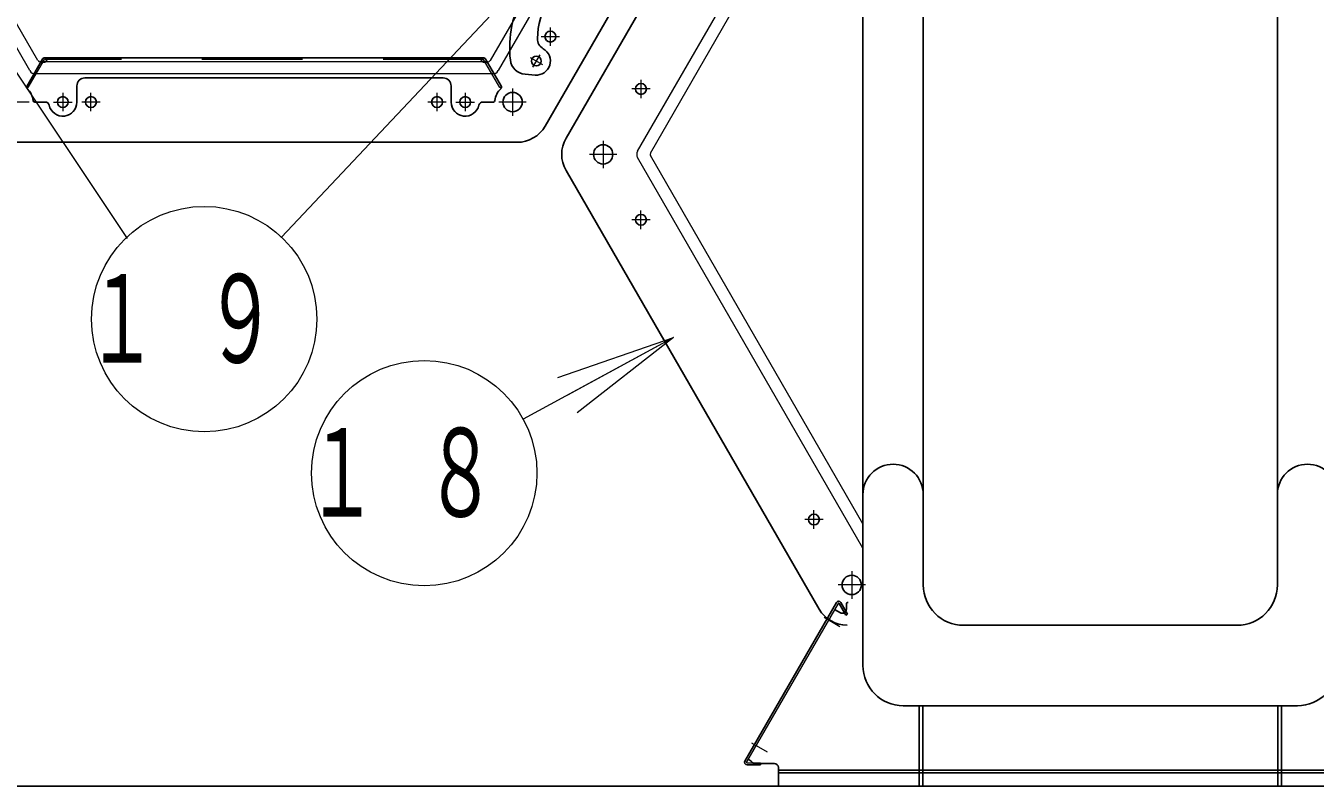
# Model space of a CAD drawing. Units: millimetres on the paper, scale 1:50. Extents: x -385 to 840, y 0 to 267.
# Drawn here: x 109.95 to 141.99, y 167.1 to 186 of the extents above; entities that cross this region are included whole.
import ezdxf

# ---------------------------------------------------------------- set-up
doc = ezdxf.new("R2010")
doc.units = ezdxf.units.MM
doc.linetypes.add('USER1', pattern=[4.5, 2.5, -2])
doc.linetypes.add('USER2', pattern=[6, 3, -1, 1, -1])
doc.layers.add('1_50', color=7, linetype='Continuous', lineweight=25)
doc.styles.add('ＭＳ ゴシック', font='')
doc.styles.get('ＭＳ ゴシック').set_extended_font_data('MS Gothic')

msp = doc.modelspace()

# ---------------------------------------------------------------- linework, layer by layer
at = {"layer": '1_50', "color": 21}
for p, q in [((130.751, 202.354), (130.751, 170.104)), ((132.251, 172.104), (132.251, 202.354)), ((141.051, 172.104), (141.051, 202.354)), ((133.251, 171.104), (136.651, 171.104)), ((140.051, 171.104), (136.651, 171.104)), ((131.751, 169.104), (141.551, 169.104))]:
    msp.add_line(p, q, dxfattribs=at)
at = {"layer": '1_50', "color": 131, "lineweight": 13}
for p, q in [((110.047, 184.884), (104.365, 194.724)), ((110.249, 185.134), (104.683, 194.774)), ((127.05, 194.774), (121.484, 185.134)), ((127.367, 194.724), (121.686, 184.884)), ((125.15, 182.884), (130.751, 192.585)), ((125.468, 182.834), (130.751, 191.985)), ((121.432, 185.104), (110.301, 185.104)), ((121.547, 184.804), (110.185, 184.804)), ((130.751, 173.023), (125.15, 182.724)), ((130.751, 173.623), (125.468, 182.774))]:
    msp.add_line(p, q, dxfattribs=at)
at = {"layer": '1_50', "color": 131}
for p, q in [((129.145, 194.404), (122.852, 183.504)), ((123.372, 183.204), (129.665, 194.104)), ((109.573, 183.104), (122.159, 183.104)), ((129.665, 171.504), (123.372, 182.404)), ((132.151, 169.104), (132.151, 167.104)), ((132.241, 169.104), (132.241, 167.104)), ((141.061, 169.104), (141.061, 167.104)), ((141.151, 169.104), (141.151, 167.104))]:
    msp.add_line(p, q, dxfattribs=at)
at = {"layer": '1_50', "lineweight": 13}
for p, q in [((106.637, 189.427), (112.468, 180.716)), ((124.585, 189.539), (116.302, 180.749)), ((126.045, 178.255), (122.308, 176.222)), ((123.17, 177.261), (126.045, 178.255)), ((126.045, 178.255), (123.409, 176.821)), ((126.045, 178.255), (123.648, 176.382))]:
    msp.add_line(p, q, dxfattribs=at)
at = {"layer": '1_50', "color": 2, "linetype": 'USER2', "lineweight": 13}
for p, q in [((122.983, 185.5), (122.983, 185.96)), ((122.753, 185.73), (123.213, 185.73)), ((125.234, 184.66), (125.234, 184.2)), ((110.866, 184.334), (110.866, 183.874)), ((110.866, 184.334), (110.866, 183.874)), ((111.566, 183.874), (111.566, 184.334)), ((120.166, 183.874), (120.166, 184.334)), ((120.866, 184.334), (120.866, 183.874)), ((120.866, 184.334), (120.866, 183.874)), ((125.464, 184.43), (125.004, 184.43)), ((110.636, 184.104), (111.096, 184.104)), ((110.636, 184.104), (111.096, 184.104)), ((111.796, 184.104), (111.336, 184.104)), ((120.396, 184.104), (119.936, 184.104)), ((120.636, 184.104), (121.096, 184.104)), ((120.636, 184.104), (121.096, 184.104)), ((125.234, 180.948), (125.234, 181.408)), ((125.464, 181.178), (125.004, 181.178)), ((129.764, 173.73), (129.304, 173.73)), ((129.534, 173.5), (129.534, 173.96)), ((129.784, 171.302), (130.175, 171.076)), ((127.984, 168.184), (128.375, 167.958))]:
    msp.add_line(p, q, dxfattribs=at)
at = {"layer": '1_50', "color": 190, "linetype": 'USER2', "lineweight": 13}
for p, q in [((122.723, 185.28), (122.543, 184.968)), ((122.477, 185.214), (122.789, 185.034))]:
    msp.add_line(p, q, dxfattribs=at)
at = {"layer": '1_50', "color": 190}
for p, q in [((109.968, 184.488), (110.37, 185.184)), ((109.968, 184.488), (110.37, 185.184)), ((110.408, 185.098), (110.343, 185.098)), ((110.408, 185.098), (110.343, 185.098)), ((121.328, 185.204), (110.405, 185.204)), ((121.328, 185.204), (110.405, 185.204)), ((110.468, 185.158), (110.468, 185.204)), ((110.468, 185.158), (110.468, 185.204)), ((121.265, 185.158), (121.265, 185.204)), ((121.265, 185.158), (121.265, 185.204)), ((121.325, 185.098), (121.389, 185.098)), ((121.325, 185.098), (121.389, 185.098)), ((121.765, 184.488), (121.363, 185.184)), ((121.765, 184.488), (121.363, 185.184)), ((120.316, 184.704), (111.416, 184.704)), ((120.316, 184.704), (111.416, 184.704)), ((111.216, 184.104), (111.216, 184.504)), ((111.216, 184.104), (111.216, 184.504)), ((120.516, 184.104), (120.516, 184.504)), ((120.516, 184.104), (120.516, 184.504)), ((110.167, 184.104), (110.428, 184.104)), ((110.167, 184.104), (110.428, 184.104)), ((121.566, 184.104), (121.305, 184.104)), ((121.566, 184.104), (121.305, 184.104))]:
    msp.add_line(p, q, dxfattribs=at)
at = {"layer": '1_50', "color": 190, "linetype": 'USER1', "lineweight": 13}
for p, q in [((110.008, 184.465), (110.408, 185.158)), ((110.008, 184.465), (110.408, 185.158)), ((121.325, 185.158), (110.408, 185.158)), ((121.325, 185.158), (110.408, 185.158)), ((121.725, 184.465), (121.325, 185.158)), ((121.725, 184.465), (121.325, 185.158)), ((110.008, 184.465), (109.968, 184.488)), ((110.008, 184.465), (109.968, 184.488)), ((121.725, 184.465), (121.764, 184.488)), ((121.725, 184.465), (121.764, 184.488))]:
    msp.add_line(p, q, dxfattribs=at)
at = {"layer": '1_50', "color": 70}
msp.add_line((122.605, 184.775), (122.355, 184.795), dxfattribs=at)
at = {"layer": '1_50', "linetype": 'USER2', "lineweight": 13}
for p, q in [((122.044, 184.444), (122.044, 183.764)), ((110.029, 184.104), (109.349, 184.104)), ((122.384, 184.104), (121.704, 184.104)), ((124.296, 183.144), (124.296, 182.464)), ((124.636, 182.804), (123.956, 182.804)), ((130.473, 172.444), (130.473, 171.764)), ((130.813, 172.104), (130.133, 172.104))]:
    msp.add_line(p, q, dxfattribs=at)
at = {"layer": '1_50', "color": 2}
for p, q in [((130.096, 171.671), (127.82, 167.729)), ((130.19, 171.414), (130.048, 171.496)), ((130.16, 171.648), (130.328, 171.357)), ((130.2, 171.671), (130.368, 171.38)), ((130.34, 171.5), (130.34, 171.633)), ((130.328, 171.357), (130.368, 171.38)), ((127.872, 167.639), (128.208, 167.639)), ((127.951, 167.741), (127.898, 167.772)), ((128.551, 167.668), (128.024, 167.668)), ((128.651, 167.104), (128.651, 167.568)), ((128.651, 167.504), (144.651, 167.504)), ((128.651, 167.44), (144.651, 167.44)), ((144.651, 167.104), (128.651, 167.104))]:
    msp.add_line(p, q, dxfattribs=at)
at = {"layer": '1_50', "color": 2, "lineweight": 13}
msp.add_line((130.136, 171.648), (127.86, 167.706), dxfattribs=at)
at = {"layer": '1_50', "color": 2, "linetype": 'USER1', "lineweight": 13}
for p, q in [((127.872, 167.685), (128.208, 167.685)), ((128.208, 167.685), (128.208, 167.639))]:
    msp.add_line(p, q, dxfattribs=at)
at = {"layer": '1_50'}
msp.add_line((53.368, 167.104), (238.466, 167.104), dxfattribs=at)
at = {"layer": '1_50', "color": 2}
for centre in [(122.983, 185.73), (125.234, 184.43), (110.866, 184.104), (110.866, 184.104), (111.566, 184.104), (120.166, 184.104), (120.866, 184.104), (120.866, 184.104), (125.234, 181.178), (129.534, 173.73)]:
    msp.add_circle(centre, 0.135, dxfattribs=at)
at = {"layer": '1_50', "color": 190}
msp.add_circle((122.633, 185.124), 0.12, dxfattribs=at)
at = {"layer": '1_50', "color": 131}
for centre in [(122.044, 184.104), (124.296, 182.804), (130.473, 172.104)]:
    msp.add_circle(centre, 0.24, dxfattribs=at)
at = {"layer": '1_50', "lineweight": 13}
for centre in [(114.381, 178.711), (119.849, 174.884)]:
    msp.add_circle(centre, 2.8, dxfattribs=at)
at = {"layer": '1_50', "color": 70}
for centre, radius, start, end in [((124.685, 185.453), 2.713, 150, 186.4445), ((124.662, 185.639), 2, 150, 178.6944), ((122.953, 185.678), 0.29, 178.6944, 240), ((122.633, 185.124), 0.35, 265.4509, 60), ((122.387, 185.194), 0.4, 186.4445, 265.4509)]:
    msp.add_arc(centre, radius, start, end, dxfattribs=at)
at = {"layer": '1_50', "color": 131, "lineweight": 13}
for centre, radius, start, end in [((110.301, 185.164), 0.06, 210, 270), ((121.432, 185.164), 0.06, 270, 330), ((110.185, 184.964), 0.16, 210, 270), ((121.547, 184.964), 0.16, 270, 330), ((125.289, 182.804), 0.16, 150, 210), ((125.52, 182.804), 0.06, 150, 210)]:
    msp.add_arc(centre, radius, start, end, dxfattribs=at)
at = {"layer": '1_50', "color": 190}
for centre, radius, start, end in [((110.343, 185.058), 0.04, 90, 150), ((110.343, 185.058), 0.04, 90, 150), ((110.405, 185.164), 0.04, 90, 150), ((110.405, 185.164), 0.04, 90, 150), ((110.408, 185.158), 0.06, 270, 0), ((110.408, 185.158), 0.06, 270, 0), ((121.325, 185.158), 0.06, 180, 270), ((121.325, 185.158), 0.06, 180, 270), ((121.328, 185.164), 0.04, 30, 90), ((121.328, 185.164), 0.04, 30, 90), ((121.389, 185.058), 0.04, 30, 90), ((121.389, 185.058), 0.04, 30, 90), ((111.416, 184.504), 0.2, 90, 180), ((111.416, 184.504), 0.2, 90, 180), ((120.316, 184.504), 0.2, 0, 90), ((120.316, 184.504), 0.2, 0, 90), ((110.002, 184.468), 0.04, 150, 229.1931), ((110.002, 184.468), 0.04, 150, 229.1931), ((109.689, 184.104), 0.44, 4.7802, 49.1931), ((109.689, 184.104), 0.44, 4.7802, 49.1931), ((122.044, 184.104), 0.44, 130.8069, 175.2198), ((122.044, 184.104), 0.44, 130.8069, 175.2198), ((121.73, 184.468), 0.04, 310.8069, 30), ((121.73, 184.468), 0.04, 310.8069, 30), ((110.167, 184.144), 0.04, 184.7802, 270), ((110.167, 184.144), 0.04, 184.7802, 270), ((110.428, 184.004), 0.1, 12.8396, 90), ((110.428, 184.004), 0.1, 12.8396, 90), ((110.866, 184.104), 0.35, 192.8396, 0), ((110.866, 184.104), 0.35, 192.8396, 0), ((120.866, 184.104), 0.35, 180, 347.1604), ((120.866, 184.104), 0.35, 180, 347.1604), ((121.305, 184.004), 0.1, 90, 167.1604), ((121.305, 184.004), 0.1, 90, 167.1604), ((121.566, 184.144), 0.04, 270, 355.2198), ((121.566, 184.144), 0.04, 270, 355.2198)]:
    msp.add_arc(centre, radius, start, end, dxfattribs=at)
at = {"layer": '1_50', "color": 131}
for centre, start, end in [((122.159, 183.904), 270, 330), ((124.065, 182.804), 150, 210), ((130.358, 171.904), 210, 270)]:
    msp.add_arc(centre, 0.8, start, end, dxfattribs=at)
at = {"layer": '1_50', "color": 21}
for centre, radius, start, end in [((131.501, 174.354), 0.75, 0, 180), ((141.801, 174.354), 0.75, 0, 180), ((133.251, 172.104), 1, 180, 270), ((140.051, 172.104), 1, 270, 0), ((131.751, 170.104), 1, 180, 270), ((141.551, 170.104), 1, 270, 0)]:
    msp.add_arc(centre, radius, start, end, dxfattribs=at)
at = {"layer": '1_50', "color": 2}
for centre, radius, start, end in [((130.148, 171.641), 0.06, 30, 150), ((130.148, 171.641), 0.014, 30, 150), ((130.24, 171.5), 0.1, 240, 0), ((130.38, 171.633), 0.04, 78.8123, 180), ((127.872, 167.699), 0.06, 150, 270), ((127.872, 167.699), 0.014, 150, 270), ((127.851, 167.568), 0.2, 30, 60), ((128.551, 167.568), 0.1, 0, 90)]:
    msp.add_arc(centre, radius, start, end, dxfattribs=at)

# ---------------------------------------------------------------- texts
at = {"layer": '1_50', "char_height": 2.199, "attachment_point": 5, "style": 'ＭＳ ゴシック'}
for s, insert in [('\\T1.64;\\W0.6;１９', (114.381, 178.711)), ('\\T1.64;\\W0.6;１８', (119.849, 174.884))]:
    msp.add_mtext(s, dxfattribs=dict(at, insert=insert))

doc.saveas('drawing.dxf')
